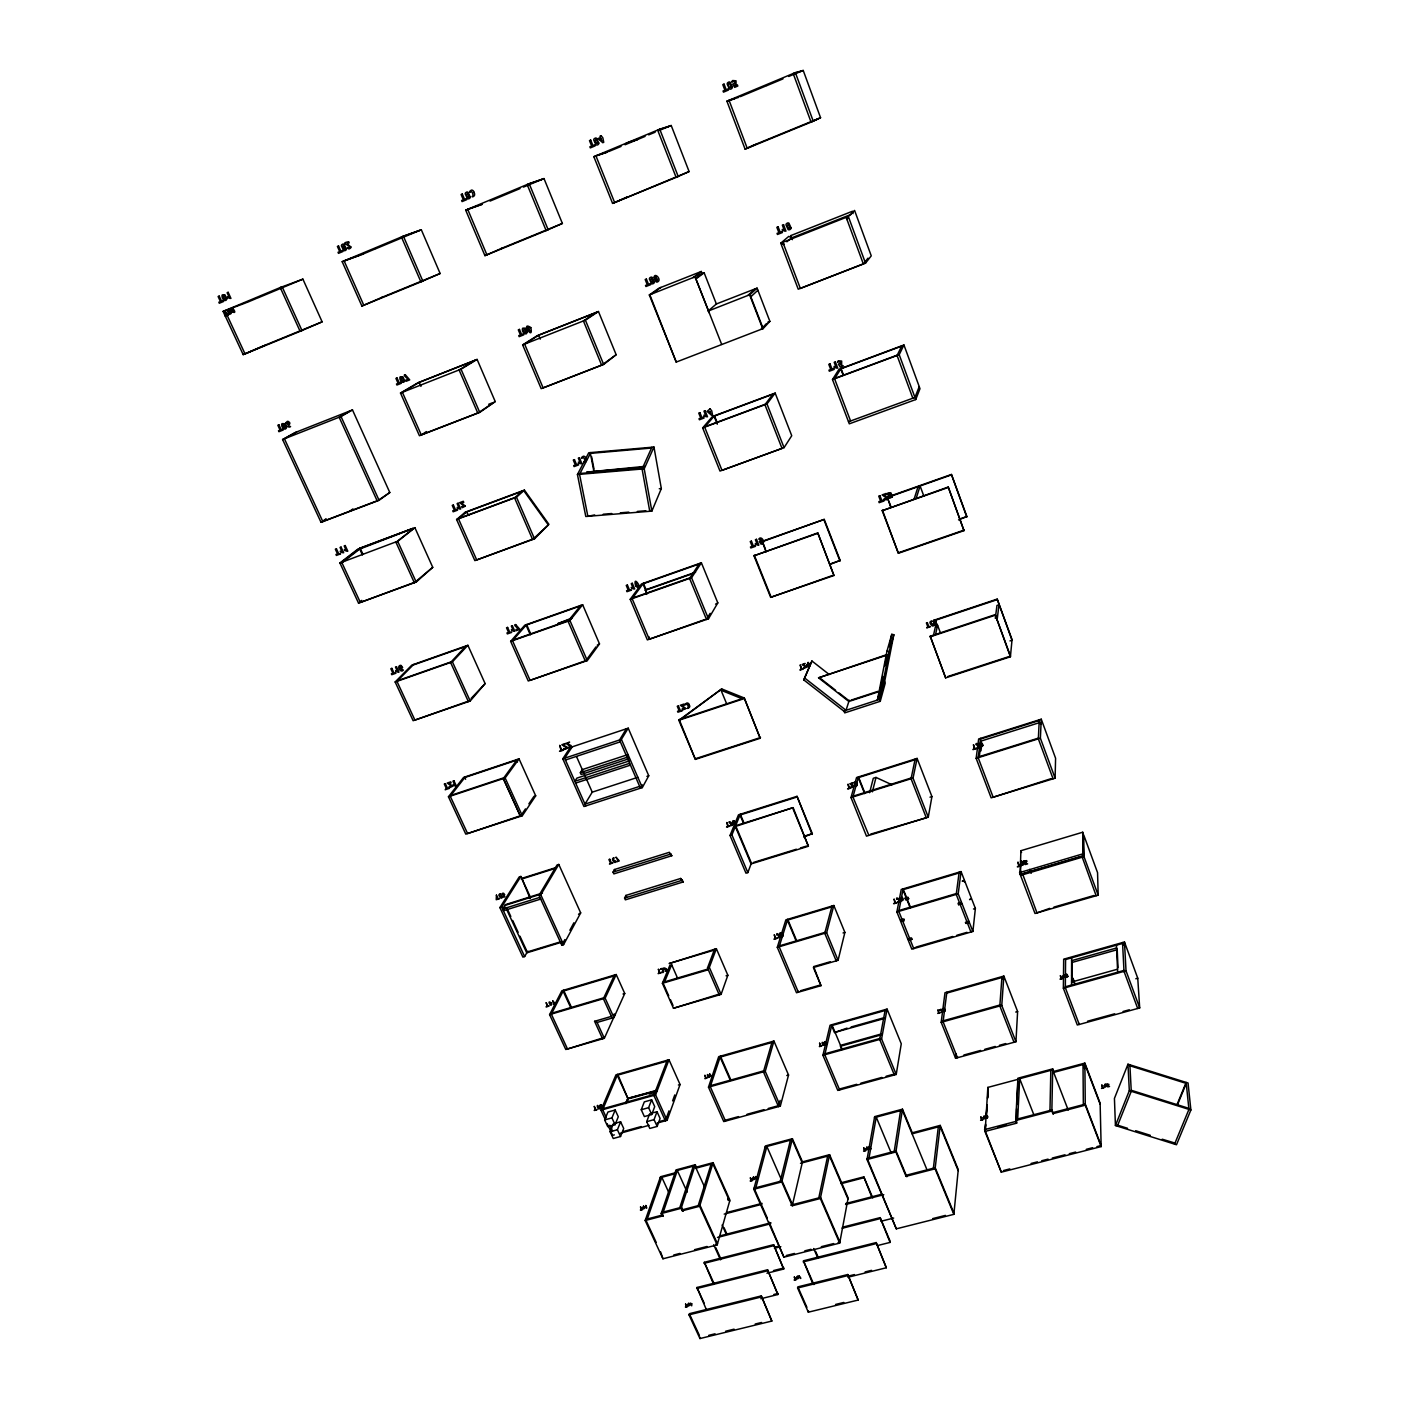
<?xml version="1.0" encoding="UTF-8"?>
<svg xmlns="http://www.w3.org/2000/svg" width="1409" height="1409" viewBox="0 0 1409 1409"><rect width="100%" height="100%" fill="white"/><g stroke="black" fill="none" stroke-linecap="round" stroke-linejoin="round"><path stroke-width="1.5" d="M1071.562 985.032L1071.615 957.838M1072.231 982.601L1072.267 961.643M1065.591 958.648L1065.327 987.709L1079.259 1024.449L1079.259 1023.48M1063.372 988.255L1063.672 959.194L1124.47 942.005L1137.75 978.216L1139.687 1007.946L1077.304 1024.995L1063.372 988.255L1126.02 970.801L1124.47 942.005M1100.147 1104.233L1084.86 1064.077L1053.668 1072.425L1053.685 1071.456L1084.86 1063.108L1085.282 1105.167L1052.893 1113.674L1052.91 1112.617L1085.282 1104.128L1101.134 1145.535L1096.889 1146.627M1052.893 1113.674L1051.854 1111.014L1052.699 1068.885L1017.914 1078.22L1015.73 1120.507L1016.77 1123.132L984.961 1131.462L1001.288 1172.165L1101.151 1146.591L1100.13 1103.247L1084.86 1063.108M1049.969 1110.486L1050.832 1070.347M1055.112 778.191L1055.588 758.253L1041.251 719.189L978.656 738.968L976.155 758.341L991.143 797.846L1055.112 778.191L1040.388 738.21L1041.251 719.189M1039.261 719.823L1038.345 738.862L1053.069 778.807M1017.685 1118.957L1019.693 1078.695L1033.783 1114.625M1016.576 1123.079L1016.576 1108.777M1016.787 1104.568L1017.985 1081.408M1015.942 1041.762L1017.615 1011.539L1003.86 976.085L944.999 992.729L941.177 1022.318L955.584 1058.247L1015.942 1041.762L1001.764 1005.427L1003.86 976.085M908.84 940.261L911.993 939.257L908.735 940.138L908.241 938.605M1020.186 874.443L1020.873 850.719L1082.728 832.226L1083.627 855.686L1020.186 874.443L1020.873 863.47M1098.175 895.173L1083.997 856.654L1083.732 834.973L1097.558 872.664L1098.175 895.173L1034.999 913.472L1020.556 875.394L1020.821 871.009M1001.288 1172.165L985.05 1130.423M1001.975 976.613L999.826 1005.973L1014.004 1042.273M985.666 1124.963L985.173 1131.304L987.85 1087.413L1018.091 1079.312M986.335 1116.509L986.987 1108.055M987.815 1097.47L987.85 1087.413M984.961 1131.462L985.543 1124.03M986.053 1117.636L987.057 1104.85M987.55 1098.456L988.29 1088.963M947.852 676.496L1010.464 656.101L995.212 614.623L930.222 636.216L945.633 677.87L1010.412 656.77L1012.049 639.616L997.185 599.089L933.815 620.259L935.946 626.899M912.257 1132.801L902.482 1109.182L874.654 1116.632L867.011 1159.537L896.318 1228.842L953.858 1214.347L958.261 1169.593L940.226 1125.404L912.257 1132.801L912.116 1133.805L940.12 1126.407L958.173 1170.615M972.897 931.472L975.38 908.435L961.061 871.59L901.249 889.449L896.881 911.958L911.817 949.173L972.897 931.472L958.208 893.834L961.061 871.59M971.048 931.138L970.942 932.036L956.235 894.416L959.159 872.171M957.592 1056.732L957.486 1057.719L943.079 1021.789L946.848 992.2M955.584 1058.247L956.077 1053.897M953.858 1214.347L935.083 1168.818L940.226 1125.404M933.374 1168.22L938.324 1126.865M980.963 750.838L981.457 746.84M997.132 619.837L998.981 604.778L996.956 605.465L995.318 618.375M979.273 756.95L981.263 741.011L1039.948 722.482L1040.635 724.349M980.611 738.334L978.181 757.707L993.151 797.23L1051.026 778.666M1010.412 656.77L995.212 614.623M1009.971 640.919L1011.997 640.25L997.185 599.089M935.083 1168.818L906.057 1176.321L906.216 1175.247L935.206 1167.744L953.963 1213.255M896.318 1228.842L867.204 1158.48L896.054 1150.906L906.85 1176.762M847.866 1277.259L886.314 1267.765L876.187 1242.562L803.412 1260.808L812.799 1283.705M877.49 1245.556L890.048 1242.421L890.206 1241.347L880.149 1217.64L842.353 1227.239M906.057 1176.321L895.895 1151.963L902.482 1109.182M894.222 1151.382L900.562 1110.627M886.314 1267.765L876.187 1242.562M890.048 1242.421L880.149 1217.64M858.169 1300.049L847.778 1274.529L797.846 1286.875L797.6 1288.002L808.326 1312.184L858.169 1300.049L847.778 1274.529M896.212 1074.468L901.267 1043.787L887.071 1009.091L830.06 1025.206L822.926 1055.271L837.791 1090.425L896.212 1074.468L881.576 1038.926L887.071 1009.091M894.521 1073.975L894.345 1074.979L879.692 1039.437L885.257 1009.601M913.895 947.711L913.736 948.627L898.819 911.394L903.116 888.885M869.018 1158.004L876.239 1117.143L891.14 1152.791M871.748 1196.91L863.823 1176.867L841.349 1182.715M928.267 817.167L931.93 796.578L917.1 758.412L856.566 777.521L851.001 797.564L866.482 836.153L928.267 817.167L913.032 778.12L917.1 758.412M945.633 677.87L930.222 636.216M802.461 1161.861L792.404 1138.701L765.404 1145.94L753.78 1189.266L783.915 1257.163L839.676 1243.108L848.148 1197.985L829.584 1154.676L802.461 1161.861L792.228 1205.787L820.337 1198.513L829.584 1154.676M893.834 634.719L889.079 651.61L879.639 699.762L884.605 681.815L893.834 634.719L891.774 634.314L886.966 651.169L877.402 700.079L880.185 690.111M880.255 689.23L882.756 676.443M884.834 665.805L886.93 655.15L818.541 677.817L848.852 701.488L879.832 691.361M889.343 646.784L891.774 634.314M808.326 1312.184L808.555 1311.039M963.985 530.647L948.239 487.003L882.228 510.692L898.378 553.279L963.985 530.647L948.239 487.003M958.525 519.903L966.891 516.522L951.445 474.446L887.283 497.113L890.84 507.522M915.163 759.011L911.059 778.754L926.294 817.766L870.674 834.11M818.788 1197.897L827.647 1156.137M935.47 634.895L937.566 625.261L935.576 625.913L933.445 635.565M841.737 1049.723L840.504 1045.355L881.506 1033.889M771.833 1321.061L761.3 1295.91L689.318 1313.699L688.983 1314.844L699.974 1338.55L771.833 1321.061L761.3 1295.91M760.807 1298.746L777.891 1294.519L767.57 1269.791L696.962 1287.491L706.508 1309.983M766.936 1273.225L783.703 1269.033L773.611 1244.693L704.324 1262.305L713.659 1284.427M783.915 1257.163L769.12 1222.114M883.83 1018.654L834.533 1032.515L847.056 1028.13M831.856 1024.695L824.776 1054.742L839.641 1089.914L839.852 1088.91L856.672 1084.314M777.891 1294.519L767.57 1269.791M783.703 1269.033L773.611 1244.693M820.989 985.684L813.38 967.507L838.073 960.322L844.889 932.406L833.829 905.494L785.87 919.848L777.292 947.306L796.508 992.746L820.989 985.684L813.627 966.592L830.2 961.766M868.613 834.744L852.938 796.966L858.468 776.923M780.234 1181.323L790.449 1140.145M792.228 1205.787L781.748 1181.922L792.404 1138.701M836.4 959.952L836.189 960.868L824.758 933.269L831.997 906.04M872.347 791.84L876.011 777.433L891.915 784.743M869.6 792.703L873.298 778.279L876.011 777.433M966.785 517.033L951.445 474.446M780.322 1106.118L788.547 1075.032L773.946 1041.057L718.696 1056.662L708.48 1087.167L723.75 1121.582L780.322 1106.118L765.246 1071.333L773.946 1041.057M838.073 960.322L826.643 932.723L833.829 905.494M755.84 1187.734L766.848 1146.468L780.885 1178.47M780.163 1100.394L778.508 1106.611L763.431 1071.844L772.185 1041.55M880.255 701.312L885.187 683.33L884.465 681.463L879.498 699.41L880.255 701.312L844.713 712.884L843.956 710.981L879.498 699.41M798.621 991.284L798.357 992.218L779.159 946.76L787.684 919.302L796.472 940.279M699.974 1338.55L700.308 1337.388M675.017 1172.852L660.522 1176.744L645.181 1220.529L662.952 1258.783L717.163 1244.904L729.932 1200.186L713.113 1162.654L696.363 1167.145L696.046 1168.149L712.795 1163.658L729.651 1201.208M698.212 1205.646L711.122 1164.116M717.163 1244.904L699.621 1206.263L713.113 1162.654M793.126 807.639L735.322 826.502L751.085 863.911L808.396 846.245L793.126 807.639L735.657 825.709M803.711 837.052L812.341 833.67L797.036 796.332L738.492 814.825L730.021 835.467L745.977 873.193L747.844 872.611L751.473 862.872M916.22 498.275L920.095 485.964L923.793 495.933M898.378 553.279L882.421 510.164M914.142 498.997L918.052 486.686M829.267 674.541L811.936 660.997L803.782 679.913L844.097 711.334L846.034 710.295L849.257 700.22M699.621 1206.263L682.291 1210.807L682.643 1209.732L699.938 1205.188L717.48 1243.795L715.737 1244.253M679.772 1207.707L693.298 1166.194M682.291 1210.807L681.163 1208.323L695.289 1164.732L676.003 1169.91L661.191 1213.572L662.336 1216.037L645.181 1220.529M662.952 1258.783L660.645 1251.949M663.269 1212.039L677.324 1170.474L687.205 1192.173M662.336 1216.037L662.688 1214.963L645.569 1219.454L656.207 1242.386M812.095 834.445L797.036 796.332M647.277 1219.014L661.825 1177.308L668.958 1192.859M677.5 978.022L671.67 964.778L669.891 965.306L662.389 983.306L673.467 1008.263L721.091 994.384L727.854 975.257L716.371 948.697L669.116 963.545L714.24 950.106M657.21 1123.061L667.109 1120.331L680.071 1084.525L668.976 1059.762L615.98 1074.82L600.956 1110.169L605.447 1119.856M668.993 1110.856L665.365 1120.807L653.846 1095.374L667.285 1060.237M672.604 1100.905L674.77 1094.934M396.14 542.624L414.862 527.635L432.739 567.316L416.201 582.058L358.538 603.122L339.904 562.966L358.326 548.753L360.334 548.577L341.947 562.807L339.904 562.966M649.708 1113.726L646.696 1121.67L649.796 1128.45L657.158 1126.425L660.081 1118.464L657.017 1111.701L651.539 1113.216M657.158 1126.425L654.058 1119.627L657.017 1111.701M721.091 994.384L709.343 967.384L716.371 948.697M818.541 677.817L887.106 654.498M651.733 1114.519L654.709 1106.629L651.627 1099.83L644.3 1101.873L641.254 1109.746L644.371 1116.562L651.733 1114.519L648.616 1107.685L651.627 1099.83M673.467 1008.263L719.594 993.997L719.277 994.913L707.512 967.93L714.574 949.226M667.109 1120.331L655.59 1094.899L668.976 1059.762M915.727 399.557L919.989 388.69L903.944 344.976L838.989 369.246L832.49 379.549L849.292 423.827L915.727 399.557L899.206 354.698L903.944 344.976M803.782 679.913L811.936 660.997M919.232 386.63L914.934 397.444L848.5 421.749M1127.975 1064.2L1114.431 1098.421L1115.435 1125.544L1176.497 1144.742L1190.887 1109.993L1188.051 1083.01L1127.975 1064.2L1129.313 1090.689L1115.435 1125.544M613.373 1123.801L610.132 1131.762L613.25 1138.507L620.524 1136.499L623.711 1128.503L620.612 1121.793L615.187 1123.29M620.524 1136.499L617.406 1129.754L620.612 1121.793M625.878 1103.634L628.308 1097.646L625.948 1102.525M626.882 1102.049L628.062 1098.175M615.064 1124.681L618.287 1116.756L615.187 1110.01L607.931 1112.018L604.637 1119.926L607.772 1126.689L615.064 1124.681L611.929 1117.901L615.187 1110.01M747.844 872.611L731.905 834.885L740.324 814.243L743.6 822.028M1177.079 1104.497L1185.321 1084.419M1177.501 1104.744L1186.255 1083.415L1129.93 1065.768M833.952 575.506L817.784 532.884L753.974 555.78L770.653 597.346L833.952 575.506L817.784 532.884M829.672 564.586L840.187 560.447L824.247 519.393L762.287 541.285L766.02 551.976M664.572 981.862L671.67 964.778M651.856 511.115L661.332 488.588L653.97 447.058L588.751 452.747L577.443 474.516L585.792 516.487L651.856 511.115L644.212 468.827L653.97 447.058M650.13 510.41L649.76 511.291L642.081 469.003L651.891 447.252M617.635 1074.345L602.665 1109.693L606.363 1117.672M760.208 738.263L744.251 697.983L721.707 688.931L678.839 720.281L695.377 759.381L760.208 738.263L744.251 697.983L679.208 719.576L695.377 759.381M847.003 219.593L848.341 216.51L854.576 210.417L871.255 255.857L865.513 263.184L798.234 289.215L780.762 243.158L788.793 236.377L791.664 237.716L786.891 241.802M571.455 1007.347L563.582 990.245L551.324 1014.093L567.51 1048.983L603.017 1037.869L602.594 1038.82L594.58 1021.314L597.099 1022.458L613.919 1017.545L624.751 993.504L616.209 974.535L561.874 990.756L549.58 1014.621L565.784 1049.494L604.338 1038.31L615.346 1013.899L613.619 1014.41M549.58 1014.621L605.148 998.188L616.209 974.535M614.483 975.063L603.369 998.717L612.158 1018.055M761.97 541.813L824.247 519.393M901.883 345.751L897.075 355.491L912.821 398.219M624.574 898.079L625.913 895.419L680.688 878.459L683.189 881.964L625.349 899.84L624.574 898.079L682.432 880.202M770.653 597.346L832.155 575.629M721.707 688.931L681.41 718.854M590.811 452.571L579.557 474.34L587.87 516.328L594.686 514.919M613.056 872.118L614.43 869.529L669.345 852.304L671.829 855.739L613.848 873.897L613.056 872.118L671.054 853.96M563.565 944.682L580.684 912.891L558.792 864.439L557.048 864.985L538.995 895.331L561.804 945.228L563.565 944.682L540.774 894.785L558.792 864.439M561.804 945.228L564.833 939.609M569.87 930.257L573.903 922.789M578.518 914.247L580.684 912.891M642.31 787.596L648.756 775.778L628.22 728.171L570.416 747.439C565.22 746.171 571.032 750.204 571.42 746.365A1.814 1.638 32.5 0 0 570.892 745.467L567.246 743.67L569.606 742.156L566.048 743.353L570.733 746.682L562.79 758.817L583.942 806.512L642.31 787.596L621.404 739.355L628.22 728.171M642.293 784.831L640.443 788.212L619.537 739.972L626.371 728.788M530.594 897.621L520.89 876.451L519.181 876.979L499.896 907.59L522.88 957.098L524.641 956.57L527.864 950.916M708.463 618.798L717.815 602.893L701.383 562.79L641.518 583.942L630.21 599.318L647.347 639.897L708.463 618.798L691.555 577.743L701.383 562.79M710.136 613.338L706.508 619.484L689.582 578.43L699.463 563.477M715.561 604.144L717.815 602.893M505.602 907.202L503.383 910.76L540.704 899.083M530.119 898.431L521.77 878.388L555.921 867.574M499.896 907.59L501.657 907.026L520.89 876.451M629.083 758.711L581.124 774.492L580.332 772.696L582.287 769.613L628.009 754.555M784.056 447.657L791.735 435.716L775.161 393.076L712.478 416.483L702.668 427.896L719.981 471.064L784.056 447.657L766.989 403.943L775.161 393.076M704.835 619.555L649.267 639.228L632.13 598.631L643.402 583.273L645.886 589.226M572.23 746.823L564.622 758.201L585.792 805.93M522.299 815.741L535.702 795.838L519.04 758.852L463.614 777.381L448.449 796.772L465.798 834.146L522.299 815.741L505.144 777.962L519.04 758.852M517.262 759.451L503.277 778.578L520.449 816.339L525.487 808.872M528.868 803.87L533.941 796.42L535.702 795.838M646.749 594.387L645.498 589.825L695.57 572.195M587.289 660.61L599.512 643.913L582.657 604.743L524.782 625.191L510.657 641.359L528.252 680.987L587.289 660.61L569.923 620.524L582.657 604.743M595.972 646.89L585.404 661.261L568.021 621.175L580.807 605.394M597.222 645.181L599.512 643.913M773.171 393.815L764.928 404.7L782.013 448.414L722.007 470.342L704.676 427.138L714.451 415.761L716.846 421.767M465.393 776.782L450.228 796.191L467.612 833.547L520.978 815.547M867.997 258.146L863.365 264.029L846.175 217.356L782.876 242.313L800.347 288.405L863.594 263.73M226.743 309.857C229.667 317.025 230.336 310.403 227.677 310.72C232.362 311.706 229.702 313.89 228.892 313.749C230.424 315.246 232.538 312.446 230.6 311.389C224.647 310.279 232.52 305.982 232.186 311.565C231.129 314.154 228.099 310.015 229.561 308.624M471.099 698.477L485.119 683.594L467.876 645.287L411.886 665.066L395.154 681.974L413.136 720.703L470.201 701.013L485.119 683.594M395.154 681.974L452.412 661.843L467.876 645.287M466.08 645.921L450.581 662.477L468.387 701.629L468.968 700.96L414.915 720.087L396.951 681.34L413.647 664.449M769.878 321.358L762.797 328.913L749.658 294.939L757.073 288.123L769.878 321.358L767.835 322.133M761.054 329.354L766.478 323.577M534.522 538.819L548.929 524.342L524.412 490.103L465.287 512.154L456.604 519.516L474.851 560.623L534.522 538.819L516.487 497.218L524.412 490.103M721.69 344.448L695.06 276.798L709.291 312.921M750.838 296.788L757.883 290.236M695.5 278.542L702.122 273.593L701.295 271.479L658.954 288.193L649.32 294.957L676.25 362.078L649.778 294.64M747.932 295.432L755.03 288.915M521.876 491.389L514.584 497.923L532.62 539.524L548.33 524.941L523.761 490.684L464.583 512.753M757.073 288.123L716.371 303.974L708.058 311.107L750.011 294.622L763.132 328.561L676.25 362.078M358.538 603.122L361.778 600.375M396.387 541.937L414.862 527.635M415.003 582.164L360.352 602.453L341.718 562.297L396.387 541.725M362.324 554.935L359.594 548.471L413.066 528.305L360.105 548.083L341.242 562.473M603.668 364.473L616.156 354.716L598.455 311.512L537.234 335.677L522.651 344.888L541.162 388.655L603.668 364.473L585.404 320.16L598.455 311.512M695.923 278.947L704.148 272.8L716.424 304.115M692.999 277.608L701.295 271.479M379.074 500.301L389.8 492.516L352.479 409.931L294.851 432.669L282.593 439.52L321.023 522.334L379.074 500.301L341.013 416.5L352.479 409.931M349.714 511.203L352.972 508.896M651.821 293.847L660.944 287.401M321.023 522.334L325.972 518.882M326.131 519.34L322.855 521.629L284.424 438.798L296.665 431.947M479.747 412.397L495.228 401.565L477.105 359.418L417.997 382.737L400.491 393.041L419.424 435.733L479.747 412.397L461.025 369.193L477.105 359.418M426.381 431.594L421.326 435.011L402.393 392.301L419.847 381.998M596.5 312.287L583.414 320.935L601.678 365.248L616.156 354.716M539.171 334.919L524.624 344.113L543.117 387.898L602.171 364.861M475.203 360.158L459.087 369.951L477.827 413.154L495.228 401.565M350.63 410.653L339.146 417.223L377.225 501.005L389.8 492.516M813.257 121.227L820.566 117.722L803.218 70.45L795.363 72.599L726.903 101.166L745.097 149.143L813.257 121.227L795.363 72.599M818.453 118.603L811.073 122.125L793.179 73.515L801.105 71.331M745.097 149.143L754.238 144.898M756.316 144.035L747.228 148.262L729.052 100.268L738.703 97.362M659.747 129.188L678.222 176.512L612.58 203.389L593.841 156.681L659.747 129.188L671.212 125.507L689.107 171.563L676.126 177.375L657.633 130.068L669.169 126.37M612.58 203.389L689.107 171.563M627.181 196.925L614.641 202.544L595.919 155.818L607.173 152.066M529.168 183.663L548.171 229.755L484.925 255.645L465.692 210.152L529.168 183.663L543.997 178.573L562.385 223.45L546.146 230.583L527.142 184.509L542.025 179.401M484.925 255.645L502.643 247.914M403.379 236.148L422.841 281.078L361.884 306.035L342.193 261.687L403.379 236.148L421.309 229.755L440.136 273.505L420.904 281.87L401.424 236.976L419.406 230.548M361.884 306.035L382.491 297.123M322.133 321.833L300.117 331.326L280.232 287.542L302.9 279.141L322.133 321.833L264.663 345.364M243.176 354.628L302.002 330.551L282.117 286.749L223.098 311.389L243.176 354.628L262.708 346.209M266.477 344.624L245.025 353.87L224.947 310.614M247.051 302.424L256.244 298.549M257.054 298.25L302.9 279.141M361.585 254.659L374.741 249.129M375.446 248.882L421.309 229.755M490.05 201.082L520.027 188.577M523.461 187.098L543.997 178.573M608.565 151.608L621.07 146.43M625.085 144.757L645.111 136.391M648.686 134.877L655.132 132.217M658.707 130.685L671.212 125.507M740.359 96.622L766.549 85.702M766.883 85.614L782.981 78.886M788.723 76.456L803.218 70.45M224.647 314.718L225.757 314.26L224.207 310.913M224.841 315.158L227.536 314.048L226.215 314.066L224.665 310.737M225.053 315.598L226.462 315.017L224.507 310.79M227.025 314.771L228.716 314.753L225.317 316.162M380.624 297.88L440.136 273.505M500.723 248.706L562.385 223.45M755.981 144.194L820.566 117.722M851.054 214.432L791.382 237.962L790.854 235.567L852.48 211.244L853.044 213.64M474.622 360.51L419.213 382.385L420.956 386.365M596.007 312.604L538.625 335.254L540.263 339.146M696.064 275.988L704.148 272.8M282.593 439.52L341.013 416.5M400.491 393.041L461.025 369.193M522.651 344.888L585.404 320.16M649.32 294.957L695.06 276.798M488.694 404.277L492.78 402.692M421.978 434.553L478.426 412.731M323.594 521.119L375.904 501.269M772.854 394.221L714.081 416.183L717.287 424.215M901.707 346.121L840.786 368.859L843.11 375.041M359.647 549.105L412.59 528.692M459.087 518.301L515.148 497.43M705.064 426.698L765.246 404.277M834.832 378.369L897.269 355.121M456.604 519.516L516.487 497.218M702.668 427.896L766.989 403.943M832.49 379.549L899.206 354.698M223.098 311.389L246.24 302.724M432.739 567.316L414.352 582.727L395.894 542.113M533.166 538.978L476.718 559.954L458.489 518.811L466.449 512.066L468.986 515.412M342.193 261.687L359.647 255.364M363.452 253.884L344.113 260.876L363.786 305.242M413.031 665.083L465.516 646.537M580.332 605.976L526.085 625.138L530.348 634.843M699.111 564.023L642.98 583.854L646.308 591.78M887.106 497.624L951.322 474.921M465.692 210.152L482.107 204.393M645.075 590.406L693.193 573.463M572.054 617.97L557.665 623.694L571.297 618.903M397.602 680.688L451.197 661.843M513.07 640.073L568.532 620.559M632.571 598.032L689.97 577.849M510.657 641.359L569.923 620.524M630.21 599.318L691.555 577.743M753.974 555.78L817.537 533.43M882.228 510.692L948.098 487.514M482.001 204.305L467.7 209.325L486.915 254.835M829.901 564.023L840.187 560.447M960.709 518.653L966.891 516.522M585.88 660.61L530.101 680.336L512.524 640.708L526.614 624.539L530.876 634.226M898.555 552.715L964.091 530.101M593.841 156.681L607.032 152.278M933.674 620.876L997.114 599.688M450.862 795.416L503.841 777.803M448.449 796.772L505.144 777.962M562.79 758.817L621.404 739.355M678.839 720.281L743.917 698.67M930.081 636.85L995.124 615.257M565.432 760.032L620.33 741.821M580.332 772.696L628.308 756.897M628.167 142.415L637.643 139.297M626.072 143.278L637.502 139.526M629.436 760.878L576.862 778.138L574.854 781.291L629.647 763.308M575.665 783.105L630.439 765.14M851.142 700.114L877.966 691.343M637.854 777.292L592.238 792.157L584.982 804.116L639.651 786.381M695.729 758.641L760.525 737.523M646.925 776.377L648.756 775.778M521.277 879.181L555.463 868.349M796.789 797.089L740.024 815.018L743.283 822.786M915.005 759.75L858.257 777.662L864.615 793.584M980.523 739.056L1039.226 720.527M542.483 892.989L505.338 904.648L502.59 909.034L539.911 897.339M504.809 905.476L539.929 894.468M853.149 796.173L911.218 777.979M978.269 756.95L1038.38 738.122M538.995 895.331L540.774 894.785M730.021 835.467L731.905 834.885M851.001 797.564L913.032 778.12M976.155 758.341L1040.388 738.21M806.054 835.607L812.341 833.67M930.01 797.177L931.93 796.578M753.445 862.467L796.384 849.222M800.471 847.954L806.617 846.052M529.308 951.357L560.148 941.934M561.733 942.181L526.755 952.854L506.641 909.421M726.903 101.166L734.67 98.824M831.786 906.885L787.42 920.147L796.208 941.124M614.06 975.944L563.124 991.143L570.997 1008.245M959.053 872.999L902.958 889.731L910.232 907.977M962.365 881.03L964.073 880.59L964.601 882.21M907.995 897.463L904.807 898.343L907.96 897.339L908.576 898.872M962.417 881.224L964.055 880.537M1019.5 872.629L1082.957 853.836L1082.728 832.226M551.817 1013.177L603.792 997.801M779.441 945.862L824.987 932.388M898.977 910.513L956.359 893.553M707.512 967.93L709.343 967.384M777.292 947.306L826.643 932.723M896.881 911.958L958.208 893.834M1020.556 875.394L1083.997 856.654M623.025 994.014L624.751 993.504M662.776 982.39L708.639 968.828M662.389 983.306L708.304 969.744M843.058 932.952L844.889 932.406M903.979 919.284C895.719 918.844 905.67 924.234 903.962 919.214M961.361 902.394L958.05 903.292L958.613 904.737M958.596 904.684L961.907 903.768M726.075 975.785L727.854 975.257M973.478 908.999L975.38 908.435M594.58 1021.314L611.4 1016.382M908.206 938.852L911.447 937.901L911.958 939.204M968.705 921.222C958.842 923.952 975.116 922.067 965.94 923.476M915.938 947.13L952.678 936.474M956.764 935.294L966.961 932.335M1049.687 908.347L1036.989 912.909L1022.599 873.95L1081.953 856.408L1096.149 895.754M1053.914 907.114L1094.018 895.49M800.682 990.686L819.157 985.349M666.933 1061.153L617.248 1075.261L627.921 1098.597M771.903 1042.484L720.105 1057.12L730.373 1080.456M885.081 1010.517L831.627 1025.611L834.533 1032.515M946.725 993.116L1001.922 977.529L1002.574 979.22M1065.574 959.547L1122.586 943.449L1123.22 945.175M1116.58 947.975L1071.615 960.674L1072.267 962.382L1117.214 949.719M851.159 1026.967L884.007 1017.721M656.999 1090.214L627.586 1098.456L657.193 1090.636M630.175 1098.421L657.017 1090.901M678.381 1085L680.071 1084.525M649.126 1094.036L655.326 1092.292M603.087 1108.707L654.216 1094.388M600.956 1110.169L655.59 1094.899M840.31 1046.288L881.329 1034.84M1071.562 982.055L1117.531 969.216M710.594 1085.67L763.713 1070.858M825.005 1053.773L879.885 1038.468M943.202 1020.821L999.897 1005.004M1065.345 986.776L1123.959 970.431L1124.611 972.192M708.48 1087.167L765.246 1071.333M822.926 1055.271L881.576 1038.926M941.177 1022.318L1001.764 1005.427M604.637 1119.926L611.929 1117.901M641.254 1109.746L648.616 1107.685M786.786 1075.525L788.547 1075.032M1015.748 1012.049L1017.615 1011.539M1135.813 978.762L1137.75 978.216M610.132 1131.762L617.406 1129.754M646.696 1121.67L654.058 1119.627M622.901 1131.621L641.254 1126.548M659.606 1121.494L665.735 1119.803M614.324 1134.879L612.616 1135.337L607.226 1123.73M620.453 1133.188L649.038 1125.315M725.846 1120.067L738.545 1116.597M747.017 1114.29L763.96 1109.658M768.187 1108.496L778.772 1105.607M860.881 1083.169L881.893 1077.427M886.102 1076.265L892.408 1074.539M963.862 1055.024L980.594 1050.445M984.785 1049.3L995.247 1046.447M999.421 1045.302L1005.709 1043.576M1087.589 1021.208L1114.695 1013.793M1123.043 1011.503L1129.296 1009.795M675.668 1170.914L694.954 1165.736L704.799 1187.523M765.14 1146.926L792.175 1139.687L802.214 1162.865M874.478 1117.619L902.324 1110.151L926.999 1169.84M1017.879 1079.188L1052.664 1069.854L1068.181 1110.01M660.169 1177.748L674.682 1173.856M800.506 1163.306L829.373 1155.679L847.954 1199.006M1015.783 1119.45L1051.871 1109.975L1053.404 1113.92M661.191 1213.572L681.163 1208.323M753.78 1189.266L781.748 1181.922M867.011 1159.537L895.895 1151.963M1015.73 1120.507L1051.854 1111.014M984.504 1129.648L1015.924 1121.405M997.766 1127.094L1006.237 1124.858M726.551 1212.585L762.04 1203.356M724.191 1214.1L761.793 1204.325M841.155 1183.683L863.647 1177.818M790.696 1205.171L820.566 1197.421L839.87 1241.998L838.108 1242.456M719.893 1235.887L770.917 1222.765M845.752 1203.515L881.823 1194.233M717.48 1237.454L770.67 1223.769M845.559 1204.519L883.778 1194.691M673.731 1255.014L679.966 1253.411M694.549 1249.677L707.054 1246.472M1003.49 1170.544L1009.848 1168.906M1031.071 1163.482L1037.447 1161.844M1041.691 1160.752L1048.067 1159.131M1052.312 1158.039L1065.045 1154.781M1069.29 1153.689L1075.648 1152.051M1086.269 1149.339L1092.644 1147.701M704.007 1263.362L773.365 1245.75M842.159 1228.278L879.973 1218.679M774.686 1247.247L778.93 1246.172M774.439 1248.268L780.815 1246.666M880.942 1221.286L893.658 1218.063M786.222 1255.525L794.482 1253.446M804.803 1250.84L810.985 1249.29M821.306 1246.683L833.688 1243.566M932.67 1218.609L945.439 1215.403M696.645 1288.583L767.306 1270.883M803.183 1261.9L876.011 1243.654M773.471 1270.583L783.95 1267.959M688.983 1314.844L761.019 1297.037M797.6 1288.002L847.566 1275.656M773.876 1294.466L778.155 1293.409M848.059 1276.149L854.453 1274.564M865.126 1271.922L871.537 1270.354M708.745 1335.327L715.085 1333.795M725.653 1331.223L734.089 1329.163M755.206 1324.02L761.547 1322.487M835.537 1304.47L843.832 1302.444M651.539 448.044L590.389 453.381L593.999 471.945M644.512 466.397L586.672 472.138L644.124 467.224M579.997 473.494L642.469 468.158M577.443 474.516L644.212 468.827M659.271 488.747L661.332 488.588M603.228 514.232L611.753 513.528M620.277 512.841L628.801 512.136M637.326 511.449L645.868 510.745M886.966 651.169L889.079 651.61M1131.216 1090.267L1188.826 1108.337M1129.313 1090.689L1190.887 1109.993M1127.535 1128.292L1117.319 1125.086L1117.355 1126.143L1131.268 1091.288L1129.877 1064.799M1135.636 1130.705L1150.325 1135.319M1162.214 1139.212L1173.433 1142.593M742.015 698.723L721.038 690.251L726.903 704.394M780.762 243.158L783.703 244.514M820.478 678.469L835.607 690.287M838.971 692.911L849.063 700.784M805.085 678.363L846.034 710.295M670.12 854.083L671.829 855.739M683.189 881.964L680.688 878.459M782.876 242.313L784.02 244.25M846.175 217.356L847.249 219.346M507.152 908.594L510.815 916.484M512.647 920.429L518.125 932.265M519.956 936.21L526.35 950.001M501.657 907.026L524.641 956.57M690.234 1315.671L699.392 1335.415M663.34 1216.354L661.561 1212.497L681.498 1207.266L683.277 1211.124M232.186 307.585C238.914 315.704 230.019 311.054 233.383 311.565L231.657 307.814M609.85 1125.192L612.528 1131.004M360.105 548.083L363.011 554.389M465.622 779.265L464.811 777.521L516.698 760.173L517.49 761.952M696.962 1287.491L704.13 1303.043M597.099 1022.458L604.338 1038.31M704.324 1262.305L713.958 1283.352M618.498 1076.229L628.484 1099.813L628.115 1099.002M397.743 541.426L416.201 582.058M452.412 661.843L470.201 701.013M605.148 998.188L613.919 1017.545M503.33 778.561L520.502 816.339M715.684 1247.493L720.827 1258.801M713.676 1244.746L720.527 1259.84M724.067 1227.75L726.586 1233.333M695.289 1164.732L696.363 1167.145M722.112 1225.02L726.304 1234.319M614.43 869.529L615.205 871.29M625.913 895.419L626.688 897.163M725.529 1121.088L710.259 1086.656L720.422 1056.186L730.866 1079.928M663.621 984.31L668.729 995.811M670.437 999.65L672.991 1005.41M767.341 1218.133L754.062 1188.192L782.013 1180.865L792.474 1204.713M798.656 1288.724L806.899 1307.323M902.887 921.063L902.341 919.69M910.337 939.68L909.827 938.376M576.563 756.633L592.15 791.964M804.292 1262.781L813.891 1284.585M815.6 1251.368L818.171 1257.233M813.68 1248.533L817.96 1258.29M820.337 1198.513L839.676 1243.108M960.234 904.208L959.723 902.887M967.578 923.001L967.05 921.627M863.823 1176.867L872.735 1197.844M736.484 827.682L751.402 863.101M648.88 636.674L649.69 638.594M832.578 1026.421L842.018 1048.93M792.862 808.414L808.396 846.245M754.308 555.216L770.97 596.747M859.261 778.913L864.809 792.827M903.926 890.911L910.39 907.114M762.287 541.285L765.527 549.387M823.983 519.903L839.958 561.011M1052.699 1068.885L1053.685 1071.456M1085.282 1105.167L1101.151 1146.591M1084.543 1068.586L1083.01 1064.57L1083.345 1104.638M850.578 420.974L834.586 378.774L841.032 368.489L843.357 374.653M1073.094 978.551L1074.591 982.531M1071.597 975.486L1074.591 983.447M790.854 235.567L792.404 239.653M937.566 625.261L940.507 633.046M1029.715 869.371L1031.194 873.298M888.78 501.076L891.034 507.011M933.815 620.259L936.069 626.265M1020.873 850.719L1021.543 852.498M848.341 216.51L865.513 263.184M1082.957 853.836L1083.627 855.686M1126.02 970.801L1139.687 1007.946M1137.697 1008.492L1124.012 971.365L1122.533 942.551M906.973 898.995L906.41 897.938M591.604 456.692L593.999 469.056M1186.149 1082.411L1188.932 1109.394L1174.56 1144.126L1174.472 1143.051M1117.178 948.979L1118.024 967.701M1116.456 945.175L1117.654 972.175M402.516 667.461C399.892 670.42 401.9 669.398 403.344 670.015C401.125 673.749 396.316 666.404 400.121 665.383A1.814 1.62 40.9 0 1 401.213 665.541L402.516 667.461M731.94 81.933C732.733 80.489 738.069 82.796 732.698 84.135L734.635 87.358L737.805 86.037L737.365 84.822L735.093 85.773L734.934 84.699A2.149 2.008 85.5 0 0 736.044 84.117L736.026 80.806L732.645 80.524A2.113 1.99 85.5 0 0 731.94 81.933M599.706 1108.337C597.944 1111.93 595.25 1100.253 599.706 1108.337M776.923 934.836C775.179 930.944 784.144 937.883 777.662 937.654C778.825 938.13 779.776 934.079 776.923 934.836M780.216 933.85C778.349 930.31 787.173 936.14 781.238 936.844C781.572 936.985 783.457 933.339 780.216 933.85M971.136 898.907L969.568 899.594L971.206 898.977M401.459 667.531C399.804 670.42 399.54 663.709 401.459 667.531M939.785 1010.042C941.723 1008.791 942.392 1012.437 940.895 1012.349C944.118 1013.194 941.652 1007.065 939.785 1010.042M635.723 586.162C645.481 593.418 632.077 572.089 635.723 586.162M854.241 783.087L854.065 782.4A1.849 1.708 15.7 0 1 855.052 782.065C859.243 782.435 856.39 789.181 854.294 785.095C855.245 783.527 857.183 782.154 854.241 783.087M287.049 422.929C287.964 427.367 289.796 421.115 287.049 422.929M530.806 327.575C533.923 342.193 520.062 320.389 530.806 327.575M660.398 969.304C661.455 968.106 664.414 971.03 662.071 971.717C663.78 975.68 665.066 965.394 660.398 969.304M1023.656 861.181C1026.879 859.983 1025.012 862.414 1025.329 864.545L1027.619 863.858L1024.942 862.854L1026.95 861.41A1.867 1.691 5.6 0 0 1026.58 860.635L1023.656 861.181M837.703 362.043C838.531 360.704 843.568 362.976 838.39 364.068L840.204 367.062L843.304 365.9L840.539 364.632A1.973 1.937 64.1 0 0 841.631 364.121L841.666 361.074L838.408 360.757A1.937 1.92 64.2 0 0 837.703 362.043M504.563 894.627C500.952 897.251 507.346 895.49 503.788 897.234C499.737 896.547 502.819 890.294 504.563 894.627M709.343 1076.899C707.758 1079.822 705.927 1070.276 709.343 1076.899M896.811 899.189C895.067 895.191 904.155 902.306 897.498 902.077C898.66 902.553 899.858 898.361 896.811 899.189M503.77 894.662L502.626 893.887L503.77 894.662M551.078 1002.891C552.627 1009.918 545.847 998.734 551.078 1002.891M933.181 621.422L935.576 621.58L933.674 622.884L935.03 625.068L937.39 624.275L935.4 624.046C937.478 623.465 935.646 617.706 933.181 621.422M976.278 744.727C974.376 740.87 983.623 747.087 977.247 747.985C977.459 748.285 979.942 743.899 976.278 744.727M1106.435 1084.384C1109.112 1083.503 1107.122 1085.37 1107.738 1086.903L1109.517 1086.445L1107.439 1085.67L1108.918 1084.384L1106.435 1084.384M654.727 279.246L656.066 281.87A2.008 1.92 66.7 0 0 657.263 282.029C662.582 280.321 654.392 271.303 653.935 277.767C656.488 275.653 657.439 277.326 654.727 279.246M824.071 1044.756C822.38 1047.768 820.707 1038.01 824.071 1044.756M350.859 246.945L350.841 247.315A1.867 1.673 61.7 0 1 350.348 248.266C348.252 250.626 345.645 245.976 348.868 247.79C352.796 245.025 337.843 243.704 348.692 241.714L349.185 242.824L347.037 243.722L350.859 246.945M602.312 1106.135C598.984 1108.513 603.017 1107.034 602.541 1108.284C598.279 1109.852 599.635 1101.345 602.312 1106.135M1020.732 862.22C1019.042 858.099 1028.218 865.373 1021.366 865.161C1022.582 865.654 1023.885 861.357 1020.732 862.22M655.907 279.105C656.612 283.931 659.025 277.168 655.907 279.105M226.814 298.867C226.039 303.023 221.583 298.655 222.006 296.066A1.973 1.726 58.2 0 1 222.358 294.833L224.929 294.816L226.814 298.867M870.832 1148.758C869.476 1151.382 867.451 1143.051 870.832 1148.758M473.829 192.064C477.175 197.207 469.25 197.753 473.125 195.816C472.808 193.685 472.314 190.056 469.637 192.487A2.061 1.885 66.9 0 1 469.778 191.342L471.293 190.162A2.219 2.025 66.9 0 1 472.526 190.285L473.213 190.779A2.113 1.92 66.9 0 1 473.829 192.064M667.285 970.22C663.868 972.051 665.911 971.012 666.175 969.48C660.434 968.635 665.083 966.151 667.285 970.22M759.486 541.461L760.737 543.892A1.885 1.814 32.8 0 0 761.899 544.068C766.161 543.046 761.283 534.98 758.746 539.083C759.786 539.7 763.026 538.731 759.486 541.461M286.397 427.579C285.587 431.541 281.272 427.35 281.677 424.849A1.902 1.691 53 0 1 282.029 423.651L284.583 423.651L286.397 427.579M733.402 823.402C739.637 826.977 730.884 815.723 733.402 823.402M691.837 1303.924C689.283 1304.347 690.815 1302.797 691.713 1305.298C692.453 1307.57 687.398 1300.824 691.837 1303.924M856.778 785.112C854.47 787.966 854.981 781.608 856.778 785.112M983.024 745.449C977.881 750.451 980.224 736.995 983.024 745.449M346.297 248.812L346.262 249.358A1.779 1.585 61.5 0 1 345.645 250.344L344.87 250.661A1.761 1.585 61.5 0 1 343.726 250.432L341.418 245.959A2.008 1.796 61.6 0 1 341.806 244.69L342.863 244.074A1.761 1.585 61.7 0 1 344.025 244.303L346.297 248.812M465.305 506.148L462.363 507.645L461.536 506.712L464.054 505.796L459.598 502.678L463.297 501.287L463.755 502.326L461.659 503.101L465.305 506.148M452.624 786.275L449.858 787.561L449.048 786.698L451.444 785.94L447.217 783.052L450.721 781.872L451.144 782.805L449.172 783.474L452.624 786.275M760.631 541.355C761.265 545.829 763.678 539.612 760.631 541.355M585.686 458.066C588.839 463.103 581.001 462.997 584.929 461.5C584.647 459.528 584.242 456.217 581.6 458.383A1.92 1.796 49.2 0 1 581.758 457.326L583.256 456.269A2.078 1.937 49.2 0 1 584.436 456.428L585.105 456.868A1.955 1.832 49.2 0 1 585.686 458.066M285.939 422.735C284.442 429.093 293.618 426.346 289.532 426.399C285.375 426.381 292.773 423.845 288.44 421.555A1.92 1.708 53 0 0 287.33 421.397L285.939 422.735M404.665 380.765C403.802 384.816 399.399 380.589 399.874 377.982A1.937 1.744 55.4 0 1 400.262 376.767L402.886 376.749L404.665 380.765M502.044 897.146C502.097 900.827 496.303 893.782 500.6 893.817L499.385 895.014L502.044 897.146M824.688 1043.946C829.496 1046.693 822.821 1038.204 824.688 1043.946M527.917 327.346C528.639 331.467 530.946 325.391 527.917 327.346M567.263 748.056L564.41 749.341L563.688 748.531L565.854 748.954L566.453 747.686L561.856 744.745L565.414 743.565L563.054 745.062L566.717 746.858A1.814 1.638 32.6 0 1 567.228 747.756L567.263 748.056M470.201 196.908L470.148 197.471A1.814 1.656 66.5 0 1 469.496 198.475L468.686 198.81A1.796 1.638 66.5 0 1 467.506 198.581L465.252 194.002A2.043 1.849 66.7 0 1 465.674 192.681L466.784 192.047A1.796 1.638 66.7 0 1 467.964 192.276L470.201 196.908M854.065 786.187L851.864 787.384L850.983 786.381L852.85 786.927L853.361 785.887L849.821 783.774L852.797 782.84L850.631 784.073L854.065 786.187M980.03 743.547C980.999 750.557 984.081 741.733 980.03 743.547M527.23 332.26C526.297 336.416 521.806 332.137 522.369 329.407A1.955 1.814 59.3 0 1 522.792 328.156L525.487 328.138L527.23 332.26M615.592 861.375C615.557 865.267 609.71 857.817 614.165 857.905L612.862 859.138L615.592 861.375M689.124 704.694C692.03 708.075 684.774 709.326 688.349 707.794C688.12 705.997 687.768 702.985 685.214 704.887A1.796 1.673 28.6 0 1 685.39 703.954L686.835 703.021A1.937 1.796 28.6 0 1 687.979 703.179L688.596 703.602A1.832 1.691 28.6 0 1 689.124 704.694M942.956 1010.288C944.646 1014.885 946.725 1006.731 942.621 1008.879C942.797 1009.179 945.985 1008.932 942.956 1010.288M598.79 143.049L598.719 143.63A1.849 1.708 74.1 0 1 598.015 144.669L597.187 145.004A1.832 1.708 74.1 0 1 595.972 144.775L593.753 140.072A2.078 1.92 74.2 0 1 594.211 138.716L595.373 138.064A1.832 1.708 74.2 0 1 596.571 138.293L598.79 143.049M635.635 583.291C636.287 587.113 638.576 581.53 635.635 583.291M685.796 708.568L682.854 709.907L682.062 709.026L684.58 708.216L680.336 705.257L684.017 704.042L684.422 704.993L682.343 705.698L685.796 708.568M732.786 824.6C730.954 826.836 728.964 824.864 732.204 824.6C725.864 821.623 730.338 819.932 732.786 824.6M654.304 281.959L654.234 282.505A1.779 1.691 66.3 0 1 653.529 283.491L652.719 283.825A1.761 1.673 66.3 0 1 651.539 283.596L649.39 279.052A1.99 1.885 66.6 0 1 649.866 277.767L650.993 277.15A1.761 1.673 66.6 0 1 652.191 277.379L654.304 281.959M529.168 330.164L530.612 330.851L529.168 330.164M601.766 1106.1C599.758 1108.654 599.829 1102.789 601.766 1106.1M806.529 667.232L804.063 668.342L803.482 667.655L805.86 666.933L802.091 664.484L805.138 663.463L803.095 664.749L806.529 667.232M732.293 87.111L732.204 87.71A1.885 1.779 85 0 1 731.465 88.785L730.602 89.137A1.885 1.761 85 0 1 729.369 88.908L727.185 84.064A2.131 1.99 85 0 1 727.696 82.673L728.911 82.004A1.885 1.761 85.1 0 1 730.144 82.233L732.293 87.111M757.373 1178.769C755.347 1181.376 753.956 1172.693 757.373 1178.769M1065.609 974.817C1066.402 980.417 1068.815 973.496 1065.609 974.817M225.722 299.06C221.882 299.782 223.784 290.73 225.722 299.06M887.917 498.487L887.864 498.821A1.779 1.744 17.5 0 1 887.265 499.719L884.359 499.79L883.848 499.068L886.613 498.117L882.104 494.894L886.173 493.449L886.578 494.524L884.271 495.334L887.917 498.487M791.013 227.853L790.925 228.434A1.814 1.744 81.9 0 1 790.167 229.438L789.322 229.773A1.796 1.726 81.9 0 1 788.107 229.544L786.011 224.894A2.043 1.955 82 0 1 786.521 223.573L787.719 222.939A1.796 1.744 82 0 1 788.934 223.168L791.013 227.853M636.78 585.897L638.189 586.549L636.78 585.897M933.48 624.821C934.026 629.118 926.365 620.999 932.159 621.034L930.662 622.426L933.48 624.821M285.305 427.737C281.518 428.318 283.491 419.794 285.305 427.737M1067.916 976.472C1063.742 979.836 1065.961 969.674 1067.916 976.472M345.17 249.006C341.313 249.869 343.285 240.393 345.17 249.006M892.408 496.849L889.572 498.346L887.617 494.048A1.902 1.867 16.9 0 1 888.146 492.833L890.893 492.851L892.408 496.849M403.538 380.941C399.645 381.557 401.829 372.786 403.538 380.941M469.038 197.119C465.005 197.947 467.33 188.33 469.038 197.119M944.928 1010.764L943.466 1010.253L944.928 1010.764M526.068 332.436C522.175 333.299 524.395 323.929 526.068 332.436M597.575 143.26C593.4 144.088 596.007 134.26 597.575 143.26M734.001 823.279L735.41 823.878L734.001 823.279M229.667 309.223C230.583 315.616 233.295 308.641 229.667 309.223M734.864 821.746C732.627 824.6 732.821 818.523 734.864 821.746M653.124 282.152C649.126 283.068 651.574 273.399 653.124 282.152M731.042 87.34C726.568 89.278 729.069 76.967 731.042 87.34M825.163 1043.858L826.238 1044.316L825.163 1043.858M825.85 1042.73L824.371 1042.519L825.85 1042.73M789.78 228.064C785.57 228.892 788.441 219.152 789.78 228.064M727.907 1198.724L728.048 1199.852L727.907 1198.724M891.21 497.007C887.247 497.888 889.977 488.694 891.21 497.007M219.205 296.084L218.113 296.542L220.438 301.561L218.835 302.231L219.311 303.252L223.608 301.456L223.133 300.434L221.53 301.103L219.205 296.084M228.152 292.315L227.113 292.755L229.139 297.14L227.377 296.823L227.871 297.863A3.681 3.223 58 0 1 229.632 298.338L230.953 298.409L228.152 292.315M338.547 245.976L337.403 246.452L339.692 251.595L338.037 252.299L338.495 253.338L342.951 251.489L342.493 250.432L340.819 251.119L338.547 245.976M462.293 194.019L461.113 194.512L463.35 199.796L461.624 200.518L462.082 201.593L466.696 199.655L466.238 198.581L464.53 199.303L462.293 194.019M590.706 140.107L589.49 140.618L591.674 146.043L589.878 146.8L590.318 147.892L595.109 145.884L594.668 144.792L592.89 145.532L590.706 140.107M601.115 135.74L599.987 136.215L600.516 137.518L598.05 138.558L602.77 142.714L603.739 142.309L602.841 137.835L601.115 135.74M724.067 84.117L722.799 84.646L724.913 90.229L723.046 91.004L723.486 92.149L728.453 90.053L728.03 88.926L726.163 89.7L724.067 84.117M600.956 138.628L599.565 139.209L601.854 140.865L600.956 138.628M278.912 424.813L277.837 425.236L280.074 430.08L278.489 430.714L278.947 431.7L283.209 430.009L282.751 429.023L281.166 429.657L278.912 424.813M397.039 377.964L395.929 378.405L398.131 383.371L396.475 384.023L396.933 385.027L401.336 383.283L400.878 382.279L399.24 382.913L397.039 377.964M405.264 374.706L404.242 375.111L404.929 376.309L408.046 379.285L405.616 380.236L406.091 381.293L409.737 379.866L405.264 374.706M519.463 329.407L518.301 329.865L520.449 334.955L518.741 335.624L519.181 336.663L523.743 334.849L523.303 333.827L521.612 334.497L519.463 329.407M646.396 279.07L645.199 279.546L647.277 284.759L645.516 285.463L645.938 286.52L650.676 284.636L650.253 283.579L648.492 284.283L646.396 279.07M778.103 226.814L776.852 227.325L778.895 232.661L777.046 233.401L777.469 234.475L782.382 232.538L781.977 231.446L780.146 232.168L778.103 226.814M783.527 224.665L782.347 225.141L784.108 229.808L782.206 229.473L782.629 230.6A3.804 3.663 80.6 0 1 784.514 231.094L785.975 231.146L783.527 224.665M336.434 548.823L335.36 549.228L337.526 553.896L335.958 554.477L336.399 555.428L340.608 553.86L338.6 553.49L336.434 548.823M341.066 547.097L340.062 547.467L341.929 551.535L340.238 551.201L340.696 552.187A3.452 3.065 46.7 0 1 342.387 552.645L343.69 552.733L341.066 547.097M345.205 545.547L344.183 545.917L346.05 549.986L344.36 549.669L344.818 550.637A3.452 3.082 46.7 0 1 346.508 551.113L347.812 551.183L345.205 545.547M453.363 505.021L452.254 505.426L454.367 510.217L452.747 510.815L453.17 511.784L457.538 510.164L457.097 509.195L455.477 509.794L453.363 505.021M458.154 503.224L457.115 503.612L458.947 507.768L457.221 507.451L457.661 508.438A3.505 3.188 47.5 0 1 459.387 508.913L460.725 509.001L458.154 503.224M574.449 459.651L573.304 460.074L575.365 464.97L573.674 465.604L574.097 466.59L578.623 464.917L578.201 463.913L576.51 464.547L574.449 459.651M579.416 457.784L578.324 458.189L580.121 462.451L578.359 462.117L578.782 463.156A3.54 3.311 48.6 0 1 580.561 463.631L581.917 463.702L579.416 457.784M699.921 412.643L698.741 413.084L700.749 418.103L699.005 418.755L699.41 419.776L704.077 418.015L703.672 417.011L701.929 417.663L699.921 412.643M705.081 410.706L703.954 411.129L705.698 415.496L703.884 415.162L704.306 416.219A3.593 3.452 50.9 0 1 706.103 416.694L707.512 416.782L705.081 410.706M710.083 408.839L707.054 411.358L711.563 415.268L712.514 414.898L711.721 410.794L710.083 408.839M830.024 363.892L828.791 364.35L830.746 369.493L828.932 370.18L829.337 371.219L834.181 369.405L833.793 368.365L831.979 369.035L830.024 363.892M835.378 361.884L834.198 362.324L835.889 366.798L834.04 366.463L834.445 367.555A3.646 3.593 60.5 0 1 836.294 368.048L837.721 368.119L835.378 361.884M709.889 411.481L708.533 411.992L710.7 413.542L709.889 411.481M391.878 668.359L390.821 668.747L392.9 673.238L391.35 673.784L391.772 674.7L395.947 673.22L393.956 672.868L391.878 668.359M396.475 666.739L395.471 667.091L397.268 671.019L395.612 670.684L396.052 671.617A3.364 2.994 40.6 0 1 397.708 672.093L398.994 672.181L396.475 666.739M507.61 627.41L506.518 627.798L508.561 632.394L506.941 632.976L507.363 633.909L511.678 632.377L509.653 632.007L507.61 627.41M512.365 625.737L511.326 626.107L513.087 630.105L511.397 629.77L511.819 630.739A3.399 3.1 39.6 0 1 513.51 631.214L514.831 631.302L512.365 625.737M515.659 624.574L514.655 624.927L515.289 626.036L518.265 628.819L515.905 629.664L516.346 630.651L519.903 629.383L515.659 624.574M627.392 585.034L626.248 585.439L628.238 590.142L626.582 590.723L626.97 591.692L631.443 590.107L629.383 589.737L627.392 585.034M632.306 583.291L631.232 583.678L632.958 587.764L631.214 587.447L631.637 588.434A3.452 3.223 37.5 0 1 633.363 588.909L634.702 588.98L632.306 583.291M751.42 541.144L750.24 541.549L752.177 546.375L750.451 546.991L750.838 547.978L755.471 546.34L755.083 545.353L753.357 545.97L751.42 541.144M756.51 539.33L755.4 539.735L757.073 543.927L755.294 543.592L755.7 544.614A3.505 3.346 32.8 0 1 757.478 545.089L758.852 545.177L756.51 539.33M879.938 495.651L878.723 496.091L880.59 501.04L878.811 501.674L879.181 502.678L883.989 500.988L883.602 499.984L881.823 500.6L879.938 495.651M445.35 783.668L444.311 784.02L446.318 788.353L445.191 789.762L449.312 788.371L447.375 788.001L445.35 783.668M453.945 780.797L452.958 781.132L454.702 784.919L453.064 784.584L453.469 785.482A3.276 2.906 34.9 0 1 455.125 785.958L456.375 786.046L453.945 780.797M559.708 745.467L561.081 750.416C555.146 753.128 568.32 748.743 561.804 750.169L559.708 745.467M800.242 665.101L801.228 669.24C796.12 671.565 807.392 667.796 801.827 669.046L800.242 665.101M808.132 662.459L807.991 663.727C802.285 668.13 814.191 667.619 808.132 662.459M927.316 622.637L926.382 622.954L927.791 626.706L926.699 627.921L930.416 626.688L928.742 626.389L927.316 622.637M678.381 705.927L677.271 706.296L679.156 710.752L677.535 711.298L677.923 712.197L682.255 710.752L680.265 710.383L678.381 705.927M808.185 664.238L806.758 664.713L808.995 666.246L808.185 664.238M496.426 895.138L496.25 899.735L499.455 898.713L497.958 898.431L496.426 895.138M609.78 859.279L608.917 859.56L610.432 862.977L609.481 864.069L612.862 863.013L611.295 862.713L609.78 859.279M616.068 857.306L618.04 860.476L616.508 861.797L619.291 860.917L616.068 857.306M726.833 822.557L727.801 826.396C723.011 828.457 733.596 825.128 728.365 826.202L726.833 822.557M848.059 784.337L848.923 788.23C843.885 790.396 854.999 786.891 849.539 788.036L848.059 784.337M973.478 744.833L974.288 748.831C969.057 751.067 980.541 747.439 974.922 748.619L973.478 744.833M546.216 1002.732L547.22 1006.255C542.729 1008.104 552.698 1005.145 547.766 1006.096L546.216 1002.732M552.68 1000.813L553.385 1003.595C551.817 1005.075 557.136 1004.37 552.68 1000.813M658.408 969.357L659.359 972.95C654.709 974.869 664.995 971.823 659.923 972.791L658.408 969.357M774.316 934.889L775.214 938.553C770.388 940.525 781.026 937.372 775.795 938.394L774.316 934.889M894.116 899.259L894.944 903.01C889.96 905.036 900.95 901.778 895.56 902.834L894.116 899.259M901.654 897.005L901.513 898.132C896.018 902.024 907.255 901.566 901.654 897.005M1017.985 862.29L1018.742 866.13C1013.564 868.226 1024.924 864.862 1019.359 865.954L1017.985 862.29M901.672 898.572L900.298 898.977L902.394 900.369L901.672 898.572M908.611 898.713L905.353 899.682L908.611 898.783M594.299 1106.47L595.285 1109.887C590.917 1111.613 600.604 1108.883 595.813 1109.728L594.299 1106.47M704.94 1075.384L705.698 1078.167C702.069 1079.593 710.083 1077.339 706.12 1078.044L704.94 1075.384M709.749 1074.028C710.242 1077.427 713.623 1078.114 709.749 1074.028M819.598 1043.224L820.285 1046.077C816.551 1047.539 824.811 1045.214 820.742 1045.936L819.598 1043.224M938.024 1010.006L938.676 1012.912C934.801 1014.427 943.343 1012.032 939.134 1012.789L938.024 1010.006M1060.431 975.68L1061.03 978.656C1057.014 980.206 1065.838 977.74 1061.505 978.515L1060.431 975.68M1063.795 974.729L1063.654 975.627C1060.501 978.251 1067.476 977.67 1063.795 974.729M1063.795 975.979L1062.65 976.296L1064.341 977.441L1063.795 975.979M640.531 1206.932L641.289 1209.609C637.766 1210.93 645.586 1208.869 641.711 1209.486L640.531 1206.932M643.508 1206.139L643.437 1206.932C640.778 1209.292 647.048 1208.834 643.508 1206.139M645.815 1205.523C644.353 1207.742 648.527 1210.419 645.815 1205.523M750.398 1177.889L751.12 1180.583C747.527 1181.922 755.453 1179.826 751.543 1180.46L750.398 1177.889M753.428 1177.096L753.339 1177.906C750.61 1180.249 756.95 1179.809 753.428 1177.096M863.823 1147.93L864.492 1150.677C860.776 1152.051 868.948 1149.885 864.932 1150.554L863.823 1147.93M866.94 1147.102L866.834 1147.93C863.964 1150.308 870.498 1149.867 866.94 1147.102M980.911 1116.985L981.527 1119.785C977.705 1121.212 986.141 1118.975 981.985 1119.662L980.911 1116.985M984.134 1116.122L984.01 1116.967C980.999 1119.398 987.709 1118.957 984.134 1116.122M986.811 1115.417L986.687 1116.263C983.676 1118.693 990.404 1118.253 986.811 1115.417M1101.891 1085.071L1102.472 1087.942C1098.492 1089.404 1107.21 1087.096 1102.93 1087.818L1101.891 1085.071M1105.22 1084.19L1105.061 1085.053C1101.908 1087.519 1108.83 1087.096 1105.22 1084.19M643.578 1207.266L642.592 1207.531L644.195 1208.587L643.578 1207.266M753.48 1178.223L752.476 1178.488L754.062 1179.544L753.48 1178.223M866.975 1148.265L865.919 1148.529L867.539 1149.603L866.975 1148.265M984.134 1117.319L983.059 1117.601L984.697 1118.693L984.134 1117.319M986.828 1116.615L985.736 1116.897L987.374 1117.989L986.828 1116.615M1105.202 1085.406L1104.075 1085.705L1105.73 1086.815L1105.202 1085.406M685.584 1304.082L686.306 1306.619C682.854 1307.851 690.463 1305.967 686.711 1306.513L685.584 1304.082M688.473 1303.36L688.402 1304.118C685.778 1306.302 691.907 1305.967 688.473 1303.36M794.359 1277.012L795.046 1279.619C791.488 1280.869 799.326 1278.932 795.469 1279.513L794.359 1277.012M797.353 1276.272L797.265 1277.047C794.517 1279.266 800.823 1278.949 797.353 1276.272M799.062 1275.85C799.484 1279.02 802.778 1279.724 799.062 1275.85M688.543 1304.435L687.574 1304.664L689.124 1305.685L688.543 1304.435M797.406 1277.364L796.402 1277.611L797.97 1278.65L797.406 1277.364"/></g></svg>
